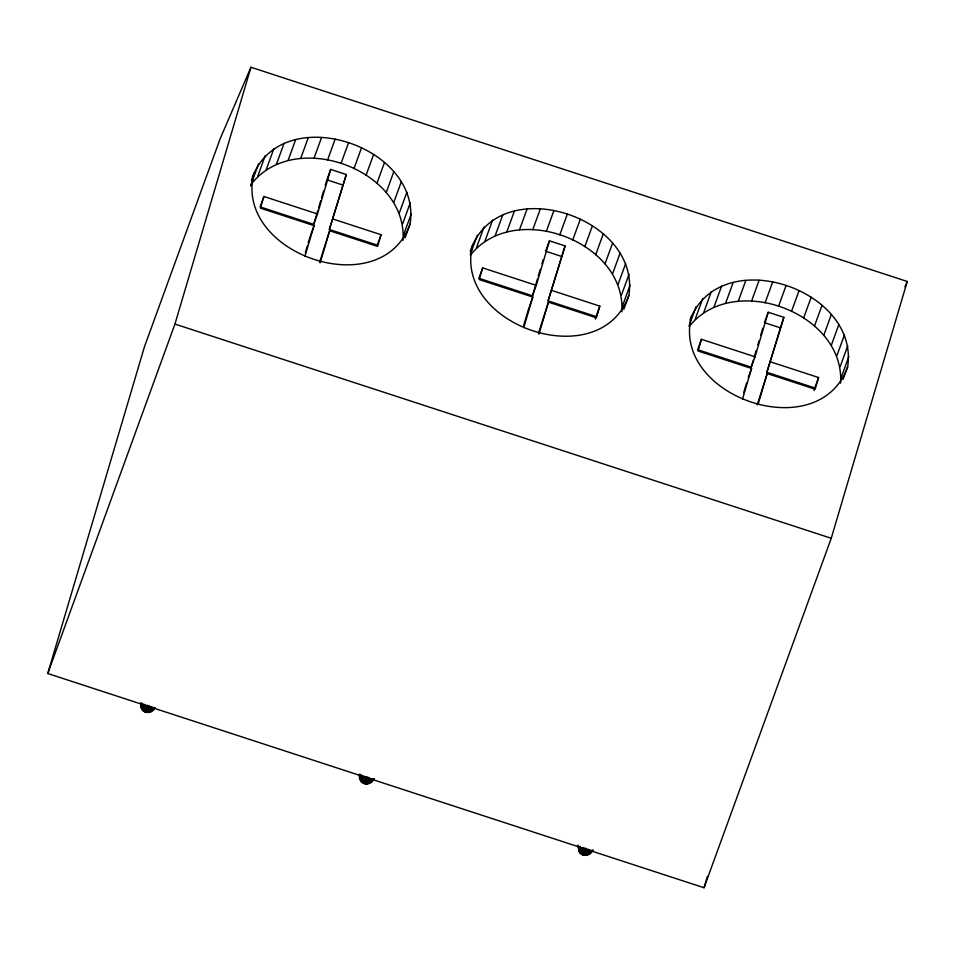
<?xml version="1.0" encoding="UTF-8"?>
<svg xmlns="http://www.w3.org/2000/svg" width="955" height="955" viewBox="0 0 955 955"><rect width="100%" height="100%" fill="white"/><g stroke="black" fill="none" stroke-linecap="round" stroke-linejoin="round"><path stroke-width="1.43" d="M155.092 707.894C151.475 715.438 139.728 712.967 141.065 704.504M373.859 779.304C369.513 787.72 357.6 783.398 359.569 774.445M472.749 244.468C451.751 325.237 600.086 376.258 628.867 295.429C641.163 215.842 497.257 170.193 470.23 251.404M592.625 850.702C589.008 858.247 577.262 855.776 578.599 847.312M143.584 711.224L143.811 704.002M362.351 782.623L362.578 775.4M581.118 854.033L581.297 848.255M403.058 240.374C407.499 169.238 293.997 128.066 250.998 184.59M253.982 173.058C232.984 253.839 381.32 304.848 410.101 224.019C422.397 144.444 278.49 98.783 251.463 179.994M370.349 780.748L369.227 783.028M621.824 311.784C626.241 241.126 514.22 199.953 470.6 254.973M589.116 852.158L587.994 854.427M840.591 383.182C845.008 312.524 732.986 271.363 689.367 326.383M691.515 315.866C670.517 396.647 818.853 447.656 847.634 366.827C859.691 288.47 719.927 242.403 689.999 320.032M144.3 711.69L145.447 704.659M363.079 783.088L364.213 776.057M581.846 854.498L582.98 847.467M141.603 707.44L141.292 703.871M360.369 778.838L360.059 775.281M47.75 673.526L144.48 346.677L220.199 138.666L250.95 67.256L907.25 281.474L831.244 538.286L704.05 887.744L47.75 673.526L174.944 324.067L250.95 67.256M333.116 219.077L381.057 234.727L377.273 245.125L329.332 229.475L346.307 174.526L330.681 169.429L317.49 213.98L263.902 196.491L260.452 208.154L314.04 225.655L304.967 256.274M305.314 252.753L307.367 245.793M308.19 243.012L310.256 236.052M263.902 196.491L260.118 206.889L313.706 224.377L317.824 210.458M318.648 207.665L320.713 200.705M321.537 197.924L323.602 190.964M325.249 185.389L326.479 181.211M319.698 262.04L329.666 230.752L377.607 246.402L381.057 234.727M329.332 229.475L346.307 174.526M320.188 262.768L329.666 230.752M551.883 290.475L599.824 306.125L596.039 316.535L548.098 300.885L565.074 245.924L549.447 240.827L536.256 285.378L482.669 267.889L479.219 279.564L532.806 297.053L523.746 327.684M523.662 325.56L529.022 307.45M482.669 267.889L478.885 278.287L532.472 295.775L537.414 279.075M538.238 276.293L540.303 269.322M541.951 263.759L543.192 259.581M538.465 333.438L548.433 302.15L596.374 317.8L599.824 306.125M548.098 300.885L565.074 245.924M538.954 334.178L548.433 302.15M595.275 319.125L596.039 316.535M770.649 361.885L818.602 377.535L814.806 387.933L766.865 372.283L783.84 317.335L768.214 312.237L755.023 356.788L701.448 339.3L697.986 350.963L751.573 368.463L742.513 399.083M743.67 392.78L746.547 383.039M701.448 339.3L697.651 349.697L751.239 367.186L753.304 360.226M754.128 357.445L756.193 350.473M757.84 344.91L759.07 340.732M760.717 335.157L762.782 328.198M757.231 404.848L767.199 373.56L815.14 389.21L818.602 377.535M766.865 372.283L783.84 317.335M758.139 404.192L767.199 373.56M814.042 390.523L814.806 387.933M704.05 887.744L707.428 876.32M145.088 712.06L147.333 705.124M363.855 783.458L366.099 776.534M582.622 854.868L584.866 847.933M150.46 711.618L151.499 709.995M250.604 185.915L258.566 163.794M257.683 176.4L265.251 155.593M266.266 169.501L273.834 148.705M276.496 164.117L284.077 143.31M288.1 160.392L295.668 139.585M300.718 158.423L308.286 137.627M313.992 158.291L321.572 137.496M327.565 159.986L335.133 139.179M330.681 169.429L326.897 179.827L342.523 184.924M313.706 224.377L317.49 213.98M310.721 234.751L314.04 225.655M341.019 163.448L348.587 142.653M353.971 168.605L361.539 147.798M366.052 175.278L373.632 154.483M376.927 183.3L384.495 162.505M386.262 192.433L393.83 171.625M393.806 202.4L401.375 181.605M399.321 212.929L406.902 192.134M402.676 223.721L410.244 202.914M403.762 234.453L411.33 213.657M405.051 237.891L410.101 224.019M470.278 254.615L477.345 235.193M476.45 247.799L484.018 227.004M485.033 240.911L492.601 220.104M495.263 235.515L502.843 214.72M506.866 231.79L514.435 210.995M519.484 229.833L527.053 209.038M532.771 229.701L540.339 208.894M546.332 231.385L553.9 210.589M549.447 240.827L545.663 251.225L561.289 256.334M532.472 295.775L536.256 285.378M529.488 306.149L532.806 297.053M559.785 234.858L567.354 214.051M572.737 240.003L580.306 219.208M584.818 246.688L592.398 225.881M595.693 254.71L603.262 233.903M605.028 263.831L612.597 243.036M612.573 273.81L620.141 253.003M618.1 284.339L625.668 263.532M621.442 295.119L629.011 274.324M622.529 305.863L630.097 285.056M623.83 309.289L628.867 295.429M689.044 326.013L696.111 306.603M695.216 319.209L702.785 298.402M703.799 312.309L711.368 291.514M714.042 306.925L721.61 286.118M725.633 303.201L733.201 282.394M738.251 301.243L745.819 280.436M751.537 301.1L759.106 280.304M765.098 302.795L772.667 281.988M768.214 312.237L764.43 322.635L780.056 327.732M751.239 367.186L755.023 356.788M748.266 377.559L751.573 368.463M778.552 306.257L786.12 285.461M791.504 311.414L799.072 290.607M803.597 318.087L811.165 297.291M814.46 326.109L822.028 305.314M823.795 335.241L831.363 314.434M831.339 345.209L838.908 324.413M836.866 355.738L844.435 334.942M840.209 366.529L847.789 345.734M841.295 377.261L848.864 356.466M843.098 379.314L847.634 366.827M145.506 712.203L148.276 705.47M364.273 783.613L367.042 776.881M583.039 855.012L585.821 848.279M904.934 286.858L907.25 281.474M145.924 712.323L149.255 705.757M364.691 783.733L368.021 777.155M583.457 855.131L586.788 848.565M146.772 712.49L150.986 706.461M365.538 783.888L369.752 777.871M584.305 855.298L588.519 849.27M147.607 712.537L152.382 707.142M366.374 783.936L371.149 778.552M585.14 855.346L589.915 849.95M148.419 712.466L153.612 707.476M367.186 783.876L372.378 778.886M585.952 855.274L591.157 850.284M149.183 712.287L154.686 707.524M367.95 783.697L373.453 778.934M586.716 855.107L592.219 850.344M151.284 710.604L154.603 707.786M588.817 853.412L591.026 851.538M149.863 712.012L154.424 708.276M368.63 783.41L374.336 778.755M587.397 854.821L593.103 850.153M150.938 711.153L154.292 708.407M369.704 782.551L373.059 779.805M588.471 853.961L592.948 850.296M174.944 324.067L831.244 538.286M577.99 845.08L579.136 850.905M359.51 775.126L360.369 779.507M140.743 703.728L141.603 708.097M578.42 847.24L579.267 851.585M359.367 774.386L360.501 780.175M140.6 702.987L141.734 708.777M578.539 846.5L579.554 852.254M359.76 775.102L360.787 780.844M140.994 703.692L142.008 709.446M578.826 846.679L579.279 849.616M579.184 847.181L579.96 852.899M360.226 774.338L361.193 781.488M141.459 702.94L142.426 710.09M580.007 846.345L580.485 853.495M361.241 774.935L361.718 782.085M142.474 703.537L142.952 710.687"/></g></svg>
